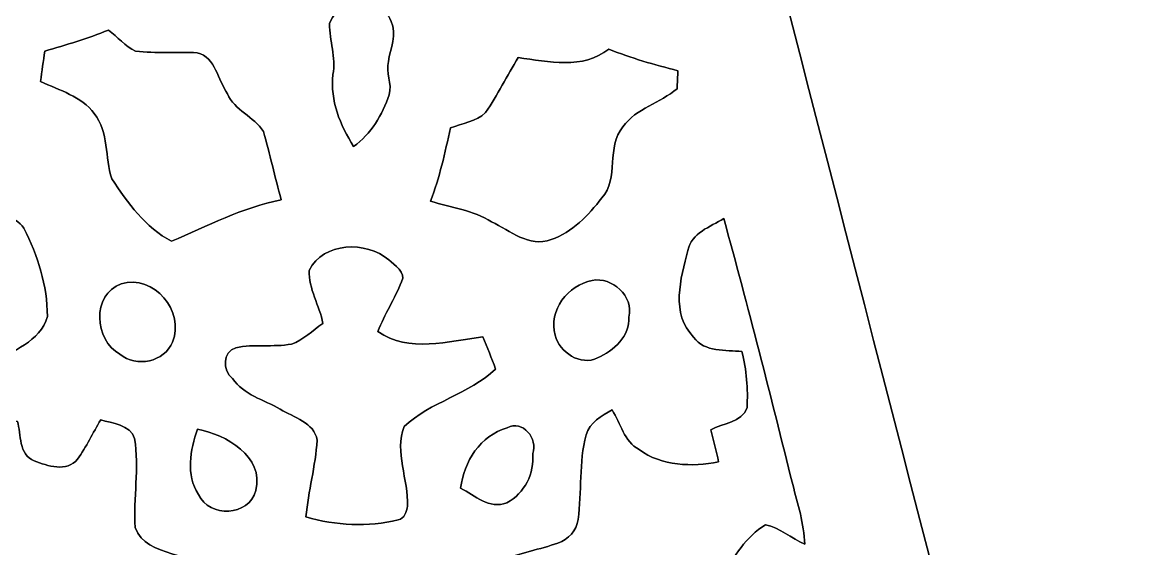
# Model space of a CAD drawing. Header units: centimetres. Extents: x -16.8 to 16.8, y -16.7 to 16.7.
# Drawn here: x -9.74 to 1.92, y -6.93 to -1.49 of the extents above; entities that cross this region are included whole.
import ezdxf

# ---------------------------------------------------------------- set-up
doc = ezdxf.new("R2010")
doc.units = ezdxf.units.CM
doc.header["$MEASUREMENT"] = 0
doc.layers.add('Layer 1', color=7, linetype='Continuous')

msp = doc.modelspace()

# ---------------------------------------------------------------- linework, layer by layer
at = {"layer": 'Layer 1', "color": 7}
for points, knots in [([(-16.77458, 16.66875), (-16.77458, 16.66875), (16.77458, 16.66875), (16.77458, 16.66875), (16.77458, 16.66875), (16.77458, 16.66875), (16.77458, -16.66875), (16.77458, -16.66875), (16.77458, -16.66875), (16.77458, -16.66875), (-16.77458, -16.66875), (-16.77458, -16.66875), (-16.77458, -16.66875), (-16.77458, -16.66875), (-16.77458, 16.66875), (-16.77458, 16.66875), (-16.77458, 16.66875), (-16.77458, 16.66875), (-16.77458, 16.66875), (-16.77458, 16.66875)], [0, 0, 0, 0, 0.16666667, 0.16666667, 0.16666667, 0.16666667, 0.33333333, 0.33333333, 0.33333333, 0.33333333, 0.5, 0.5, 0.5, 0.5, 0.66666667, 0.66666667, 0.66666667, 0.66666667, 1, 1, 1, 1]), ([(-6.23111, 15.51093), (-6.28333, 15.34583), (-6.32495, 15.17756), (-6.36658, 15.00928), (-6.36658, 15.00928), (-8.48431, 6.79132), (-10.60027, -1.42699), (-12.72258, -9.64353), (-12.72258, -9.64353), (-13.14097, -11.31993), (-13.60135, -12.9861), (-13.99858, -14.66779), (-13.99858, -14.66779), (-12.89085, -14.726), (-11.78031, -14.67697), (-10.67153, -14.69425), (-10.67153, -14.69425), (-9.71938, -14.71789), (-8.76723, -14.60676), (-7.81579, -14.6872), (-7.81579, -14.6872), (-7.81332, -15.22624), (-7.81861, -15.76564), (-7.80309, -16.30504), (-7.80309, -16.30504), (-6.73276, -16.32726), (-5.66208, -16.3128), (-4.59176, -16.31456), (-4.59176, -16.31456), (-4.54978, -15.76352), (-4.578, -15.21143), (-4.58011, -14.66003), (-4.58011, -14.66003), (-3.71722, -14.67167), (-2.85609, -14.60288), (-1.99319, -14.62193), (-1.99319, -14.62193), (-0.80151, -14.61135), (0.39123, -14.6491), (1.58221, -14.59971), (1.58221, -14.59971), (1.26718, -13.29655), (0.90452, -12.00467), (0.58632, -10.70187), (0.58632, -10.70187), (-1.45415, -2.80247), (-3.48474, 5.0994), (-5.52097, 12.99986), (-5.52097, 12.99986), (-5.72064, 13.82995), (-5.96759, 14.64874), (-6.14151, 15.48483), (-6.14151, 15.48483), (-6.16409, 15.49153), (-6.20854, 15.50458), (-6.23111, 15.51093), (-6.23111, 15.51093), (-6.23111, 15.51093), (-6.23111, 15.51093), (-6.23111, 15.51093)], [0, 0, 0, 0, 0.0625, 0.0625, 0.0625, 0.0625, 0.125, 0.125, 0.125, 0.125, 0.1875, 0.1875, 0.1875, 0.1875, 0.25, 0.25, 0.25, 0.25, 0.3125, 0.3125, 0.3125, 0.3125, 0.375, 0.375, 0.375, 0.375, 0.4375, 0.4375, 0.4375, 0.4375, 0.5, 0.5, 0.5, 0.5, 0.5625, 0.5625, 0.5625, 0.5625, 0.625, 0.625, 0.625, 0.625, 0.6875, 0.6875, 0.6875, 0.6875, 0.75, 0.75, 0.75, 0.75, 0.8125, 0.8125, 0.8125, 0.8125, 0.875, 0.875, 0.875, 0.875, 1, 1, 1, 1]), ([(-6.56661, -1.50354), (-6.483, -1.3275), (-6.34965, -1.18392), (-6.2103, -1.05057), (-6.2103, -1.05057), (-6.11434, -1.19204), (-6.0004, -1.32468), (-5.92737, -1.48061), (-5.92737, -1.48061), (-5.86528, -1.61325), (-5.93513, -1.7593), (-5.95701, -1.89442), (-5.95701, -1.89442), (-5.98558, -2.00907), (-5.91538, -2.12478), (-5.94783, -2.23838), (-5.94783, -2.23838), (-6.02121, -2.44334), (-6.13339, -2.64583), (-6.31578, -2.77213), (-6.31578, -2.77213), (-6.45548, -2.55199), (-6.56096, -2.29729), (-6.52886, -2.03059), (-6.52886, -2.03059), (-6.49852, -1.85349), (-6.56378, -1.67922), (-6.56661, -1.50354)], [0, 0, 0, 0, 0.125, 0.125, 0.125, 0.125, 0.25, 0.25, 0.25, 0.25, 0.375, 0.375, 0.375, 0.375, 0.5, 0.5, 0.5, 0.5, 0.625, 0.625, 0.625, 0.625, 0.75, 0.75, 0.75, 0.75, 1, 1, 1, 1]), ([(-9.50595, -1.78647), (-9.28441, -1.72261), (-9.06216, -1.65876), (-8.84908, -1.56986), (-8.84908, -1.56986), (-8.7563, -1.64218), (-8.67622, -1.73531), (-8.56968, -1.78823), (-8.56968, -1.78823), (-8.35766, -1.81293), (-8.14317, -1.79211), (-7.93115, -1.80411), (-7.93115, -1.80411), (-7.74312, -1.85385), (-7.71666, -2.08774), (-7.61965, -2.22744), (-7.61965, -2.22744), (-7.54733, -2.4003), (-7.34483, -2.46309), (-7.24817, -2.61655), (-7.24817, -2.61655), (-7.18185, -2.85044), (-7.12752, -3.08892), (-7.06438, -3.32423), (-7.06438, -3.32423), (-7.46548, -3.40184), (-7.82743, -3.59622), (-8.19785, -3.75179), (-8.19785, -3.75179), (-8.46596, -3.6135), (-8.65188, -3.35174), (-8.81521, -3.10656), (-8.81521, -3.10656), (-8.88506, -2.88713), (-8.8459, -2.62431), (-8.99583, -2.43346), (-8.99583, -2.43346), (-9.12918, -2.25249), (-9.35637, -2.19357), (-9.54969, -2.1015), (-9.54969, -2.1015), (-9.53735, -1.9939), (-9.52147, -1.8923), (-9.50595, -1.78647)], [0, 0, 0, 0, 0.08333333, 0.08333333, 0.08333333, 0.08333333, 0.16666667, 0.16666667, 0.16666667, 0.16666667, 0.25, 0.25, 0.25, 0.25, 0.33333333, 0.33333333, 0.33333333, 0.33333333, 0.41666667, 0.41666667, 0.41666667, 0.41666667, 0.5, 0.5, 0.5, 0.5, 0.58333333, 0.58333333, 0.58333333, 0.58333333, 0.66666667, 0.66666667, 0.66666667, 0.66666667, 0.75, 0.75, 0.75, 0.75, 0.83333333, 0.83333333, 0.83333333, 0.83333333, 1, 1, 1, 1]), ([(-3.67983, -1.76565), (-3.4484, -1.86126), (-3.2071, -1.92652), (-2.96545, -1.99037), (-2.96545, -1.99037), (-2.96757, -2.03659), (-2.97145, -2.12972), (-2.97356, -2.17593), (-2.97356, -2.17593), (-3.14784, -2.32516), (-3.39408, -2.37631), (-3.53413, -2.56893), (-3.53413, -2.56893), (-3.70628, -2.77954), (-3.57152, -3.09845), (-3.75038, -3.30482), (-3.75038, -3.30482), (-3.89043, -3.48051), (-4.05589, -3.66183), (-4.27426, -3.7338), (-4.27426, -3.7338), (-4.50709, -3.82129), (-4.69583, -3.64031), (-4.88985, -3.55212), (-4.88985, -3.55212), (-5.08282, -3.43253), (-5.3086, -3.40007), (-5.52238, -3.33834), (-5.52238, -3.33834), (-5.42678, -3.09421), (-5.37175, -2.83669), (-5.31566, -2.58163), (-5.31566, -2.58163), (-5.19359, -2.53259), (-5.04896, -2.51778), (-4.95229, -2.42252), (-4.95229, -2.42252), (-4.82529, -2.24226), (-4.73287, -2.04011), (-4.61433, -1.8542), (-4.61433, -1.8542), (-4.30283, -1.89583), (-3.94653, -1.9812), (-3.67983, -1.76565)], [0, 0, 0, 0, 0.08333333, 0.08333333, 0.08333333, 0.08333333, 0.16666667, 0.16666667, 0.16666667, 0.16666667, 0.25, 0.25, 0.25, 0.25, 0.33333333, 0.33333333, 0.33333333, 0.33333333, 0.41666667, 0.41666667, 0.41666667, 0.41666667, 0.5, 0.5, 0.5, 0.5, 0.58333333, 0.58333333, 0.58333333, 0.58333333, 0.66666667, 0.66666667, 0.66666667, 0.66666667, 0.75, 0.75, 0.75, 0.75, 0.83333333, 0.83333333, 0.83333333, 0.83333333, 1, 1, 1, 1]), ([(-9.912, -3.46992), (-9.84603, -3.51367), (-9.76559, -3.54683), (-9.72185, -3.61668), (-9.72185, -3.61668), (-9.58039, -3.89925), (-9.47984, -4.2104), (-9.47949, -4.52896), (-9.47949, -4.52896), (-9.55358, -4.79531), (-9.84603, -4.88174), (-10.05558, -5.01297), (-10.05558, -5.01297), (-10.23938, -5.11986), (-10.1854, -5.37422), (-10.14024, -5.54708), (-10.14024, -5.54708), (-10.02594, -5.57953), (-9.906, -5.59259), (-9.78888, -5.61375), (-9.78888, -5.61375), (-9.75113, -5.74428), (-9.77865, -5.95947), (-9.61637, -6.01909), (-9.61637, -6.01909), (-9.47914, -6.0766), (-9.27806, -6.13869), (-9.16975, -6.00251), (-9.16975, -6.00251), (-9.07556, -5.87587), (-9.00994, -5.73088), (-8.92951, -5.59576), (-8.92951, -5.59576), (-8.81415, -5.63562), (-8.62224, -5.64444), (-8.5792, -5.79049), (-8.5792, -5.79049), (-8.52946, -6.09494), (-8.59226, -6.40468), (-8.57462, -6.70983), (-8.57462, -6.70983), (-8.44621, -7.03968), (-7.95091, -6.92961), (-7.7911, -7.22348), (-7.7911, -7.22348), (-7.80909, -7.42491), (-7.93609, -7.60166), (-8.02887, -7.77699), (-8.02887, -7.77699), (-8.1086, -7.85812), (-8.15199, -8.06838), (-8.30298, -8.0204), (-8.30298, -8.0204), (-8.50336, -7.92833), (-8.62013, -7.71419), (-8.81768, -7.61718), (-8.81768, -7.61718), (-9.17822, -7.56779), (-9.43539, -7.89834), (-9.77159, -7.96502), (-9.77159, -7.96502), (-9.9187, -8.00629), (-10.06687, -7.97384), (-10.20692, -7.92868), (-10.20692, -7.92868), (-10.12049, -7.75123), (-9.95821, -7.60307), (-9.96738, -7.39069), (-9.96738, -7.39069), (-9.97867, -7.1628), (-10.05558, -6.91938), (-10.22279, -6.75816), (-10.22279, -6.75816), (-10.35826, -6.75605), (-10.45351, -6.87458), (-10.56464, -6.93596), (-10.56464, -6.93596), (-10.6112, -6.89751), (-10.70398, -6.82096), (-10.75055, -6.78251), (-10.75055, -6.78251), (-10.50502, -5.6702), (-10.19669, -4.57271), (-9.912, -3.46992)], [0, 0, 0, 0, 0.04545455, 0.04545455, 0.04545455, 0.04545455, 0.09090909, 0.09090909, 0.09090909, 0.09090909, 0.13636364, 0.13636364, 0.13636364, 0.13636364, 0.18181818, 0.18181818, 0.18181818, 0.18181818, 0.22727273, 0.22727273, 0.22727273, 0.22727273, 0.27272727, 0.27272727, 0.27272727, 0.27272727, 0.31818182, 0.31818182, 0.31818182, 0.31818182, 0.36363636, 0.36363636, 0.36363636, 0.36363636, 0.40909091, 0.40909091, 0.40909091, 0.40909091, 0.45454545, 0.45454545, 0.45454545, 0.45454545, 0.5, 0.5, 0.5, 0.5, 0.54545455, 0.54545455, 0.54545455, 0.54545455, 0.59090909, 0.59090909, 0.59090909, 0.59090909, 0.63636364, 0.63636364, 0.63636364, 0.63636364, 0.68181818, 0.68181818, 0.68181818, 0.68181818, 0.72727273, 0.72727273, 0.72727273, 0.72727273, 0.77272727, 0.77272727, 0.77272727, 0.77272727, 0.81818182, 0.81818182, 0.81818182, 0.81818182, 0.86363636, 0.86363636, 0.86363636, 0.86363636, 0.90909091, 0.90909091, 0.90909091, 0.90909091, 1, 1, 1, 1]), ([(-2.86209, -3.84669), (-2.82575, -3.66501), (-2.63137, -3.60398), (-2.49132, -3.51649), (-2.49132, -3.51649), (-2.23802, -4.42807), (-2.00836, -5.34599), (-1.77835, -6.26357), (-1.77835, -6.26357), (-1.7272, -6.46712), (-1.66123, -6.66997), (-1.65453, -6.88164), (-1.65453, -6.88164), (-1.79211, -6.81955), (-1.91064, -6.71266), (-2.06128, -6.68232), (-2.06128, -6.68232), (-2.26554, -6.80261), (-2.38125, -7.01005), (-2.49731, -7.20725), (-2.49731, -7.20725), (-2.41829, -7.32155), (-2.33751, -7.43338), (-2.2666, -7.55403), (-2.2666, -7.55403), (-2.17558, -7.74806), (-2.40136, -7.93785), (-2.58586, -7.87471), (-2.58586, -7.87471), (-2.91006, -7.76111), (-3.14572, -7.41751), (-3.50802, -7.42703), (-3.50802, -7.42703), (-3.71757, -7.52263), (-3.87491, -7.69937), (-4.07, -7.81826), (-4.07, -7.81826), (-4.1088, -7.83484), (-4.16243, -7.86694), (-4.20088, -7.83519), (-4.20088, -7.83519), (-4.46652, -7.63588), (-4.64361, -7.33954), (-4.7752, -7.03968), (-4.7752, -7.03968), (-4.58823, -6.9723), (-4.39138, -6.93561), (-4.20405, -6.86929), (-4.20405, -6.86929), (-4.09716, -6.83436), (-4.01073, -6.74053), (-3.99556, -6.62764), (-3.99556, -6.62764), (-3.95852, -6.33659), (-3.98851, -6.03885), (-3.91336, -5.7531), (-3.91336, -5.7531), (-3.88056, -5.62187), (-3.75144, -5.55801), (-3.6449, -5.49487), (-3.6449, -5.49487), (-3.55953, -5.63316), (-3.51861, -5.81872), (-3.36656, -5.90479), (-3.36656, -5.90479), (-3.13055, -6.07554), (-2.82116, -6.08542), (-2.54459, -6.03074), (-2.54459, -6.03074), (-2.56893, -5.91926), (-2.5968, -5.80884), (-2.62608, -5.69842), (-2.62608, -5.69842), (-2.49837, -5.63245), (-2.30858, -5.62363), (-2.25072, -5.47335), (-2.25072, -5.47335), (-2.23908, -5.2772), (-2.25601, -5.08141), (-2.30293, -4.89162), (-2.30293, -4.89162), (-2.47191, -4.87116), (-2.69028, -4.90291), (-2.80247, -4.74274), (-2.80247, -4.74274), (-3.042, -4.50144), (-2.93723, -4.13738), (-2.86209, -3.84669)], [0, 0, 0, 0, 0.04347826, 0.04347826, 0.04347826, 0.04347826, 0.08695652, 0.08695652, 0.08695652, 0.08695652, 0.13043478, 0.13043478, 0.13043478, 0.13043478, 0.17391304, 0.17391304, 0.17391304, 0.17391304, 0.2173913, 0.2173913, 0.2173913, 0.2173913, 0.26086957, 0.26086957, 0.26086957, 0.26086957, 0.30434783, 0.30434783, 0.30434783, 0.30434783, 0.34782609, 0.34782609, 0.34782609, 0.34782609, 0.39130435, 0.39130435, 0.39130435, 0.39130435, 0.43478261, 0.43478261, 0.43478261, 0.43478261, 0.47826087, 0.47826087, 0.47826087, 0.47826087, 0.52173913, 0.52173913, 0.52173913, 0.52173913, 0.56521739, 0.56521739, 0.56521739, 0.56521739, 0.60869565, 0.60869565, 0.60869565, 0.60869565, 0.65217391, 0.65217391, 0.65217391, 0.65217391, 0.69565217, 0.69565217, 0.69565217, 0.69565217, 0.73913043, 0.73913043, 0.73913043, 0.73913043, 0.7826087, 0.7826087, 0.7826087, 0.7826087, 0.82608696, 0.82608696, 0.82608696, 0.82608696, 0.86956522, 0.86956522, 0.86956522, 0.86956522, 0.91304348, 0.91304348, 0.91304348, 0.91304348, 1, 1, 1, 1]), ([(-6.77404, -4.05236), (-6.62869, -3.75567), (-6.18702, -3.74897), (-5.95277, -3.94229), (-5.95277, -3.94229), (-5.89703, -4.00191), (-5.77039, -4.07035), (-5.81942, -4.17019), (-5.81942, -4.17019), (-5.89245, -4.34481), (-5.99511, -4.50603), (-6.06425, -4.68312), (-6.06425, -4.68312), (-5.74887, -4.9082), (-5.33329, -4.78226), (-4.98158, -4.74063), (-4.98158, -4.74063), (-4.93219, -4.84964), (-4.89091, -4.959), (-4.84964, -5.07224), (-4.84964, -5.07224), (-5.1248, -5.33435), (-5.52027, -5.40879), (-5.79473, -5.66702), (-5.79473, -5.66702), (-5.89668, -5.92949), (-5.74604, -6.21418), (-5.76016, -6.48794), (-5.76016, -6.48794), (-5.7658, -6.54579), (-5.78979, -6.61599), (-5.85435, -6.63011), (-5.85435, -6.63011), (-6.16761, -6.70454), (-6.49958, -6.69149), (-6.80791, -6.60012), (-6.80791, -6.60012), (-6.78356, -6.33377), (-6.70983, -6.07413), (-6.69219, -5.80708), (-6.69219, -5.80708), (-6.72289, -5.62328), (-6.93738, -5.57107), (-7.07355, -5.48711), (-7.07355, -5.48711), (-7.24112, -5.38762), (-7.45419, -5.34106), (-7.56638, -5.16855), (-7.56638, -5.16855), (-7.67327, -5.08847), (-7.66974, -4.89197), (-7.53357, -4.85175), (-7.53357, -4.85175), (-7.34554, -4.80977), (-7.14728, -4.84999), (-6.95819, -4.81436), (-6.95819, -4.81436), (-6.83472, -4.77238), (-6.74088, -4.67395), (-6.63399, -4.60269), (-6.63399, -4.60269), (-6.66503, -4.41678), (-6.78498, -4.24321), (-6.77404, -4.05236)], [0, 0, 0, 0, 0.05882353, 0.05882353, 0.05882353, 0.05882353, 0.11764706, 0.11764706, 0.11764706, 0.11764706, 0.17647059, 0.17647059, 0.17647059, 0.17647059, 0.23529412, 0.23529412, 0.23529412, 0.23529412, 0.29411765, 0.29411765, 0.29411765, 0.29411765, 0.35294118, 0.35294118, 0.35294118, 0.35294118, 0.41176471, 0.41176471, 0.41176471, 0.41176471, 0.47058824, 0.47058824, 0.47058824, 0.47058824, 0.52941176, 0.52941176, 0.52941176, 0.52941176, 0.58823529, 0.58823529, 0.58823529, 0.58823529, 0.64705882, 0.64705882, 0.64705882, 0.64705882, 0.70588235, 0.70588235, 0.70588235, 0.70588235, 0.76470588, 0.76470588, 0.76470588, 0.76470588, 0.82352941, 0.82352941, 0.82352941, 0.82352941, 0.88235294, 0.88235294, 0.88235294, 0.88235294, 1, 1, 1, 1]), ([(-8.71714, -4.19206), (-8.38306, -4.08975), (-8.05392, -4.47781), (-8.18762, -4.79354), (-8.18762, -4.79354), (-8.27088, -4.99886), (-8.56086, -5.06024), (-8.72984, -4.91984), (-8.72984, -4.91984), (-8.99689, -4.77449), (-9.02511, -4.30071), (-8.71714, -4.19206)], [0, 0, 0, 0, 0.25, 0.25, 0.25, 0.25, 0.5, 0.5, 0.5, 0.5, 1, 1, 1, 1]), ([(-3.85057, -4.15572), (-3.64525, -4.12115), (-3.42053, -4.31341), (-3.47133, -4.53461), (-3.47133, -4.53461), (-3.45899, -4.72722), (-3.62903, -4.88668), (-3.79448, -4.95723), (-3.79448, -4.95723), (-3.97087, -5.04155), (-4.18924, -4.9022), (-4.23192, -4.72299), (-4.23192, -4.72299), (-4.31024, -4.46969), (-4.09751, -4.20264), (-3.85057, -4.15572)], [0, 0, 0, 0, 0.2, 0.2, 0.2, 0.2, 0.4, 0.4, 0.4, 0.4, 0.6, 0.6, 0.6, 0.6, 1, 1, 1, 1]), ([(-4.73004, -5.68113), (-4.56812, -5.588), (-4.40725, -5.79684), (-4.46476, -5.94431), (-4.46476, -5.94431), (-4.44606, -6.14751), (-4.54942, -6.35811), (-4.73181, -6.45301), (-4.73181, -6.45301), (-4.9149, -6.52674), (-5.06166, -6.37787), (-5.20982, -6.30379), (-5.20982, -6.30379), (-5.17843, -6.02897), (-5.00733, -5.75804), (-4.73004, -5.68113)], [0, 0, 0, 0, 0.2, 0.2, 0.2, 0.2, 0.4, 0.4, 0.4, 0.4, 0.6, 0.6, 0.6, 0.6, 1, 1, 1, 1]), ([(-7.92833, -5.69348), (-7.63058, -5.75239), (-7.24112, -5.97041), (-7.32473, -6.32777), (-7.32473, -6.32777), (-7.39493, -6.59377), (-7.80874, -6.61176), (-7.9188, -6.36729), (-7.9188, -6.36729), (-8.05356, -6.16338), (-8.00347, -5.90903), (-7.92833, -5.69348)], [0, 0, 0, 0, 0.25, 0.25, 0.25, 0.25, 0.5, 0.5, 0.5, 0.5, 1, 1, 1, 1])]:
    msp.add_open_spline(points, degree=3, knots=knots, dxfattribs=at)
at = {"layer": 'Layer 1', "color": 251}
for points, knots in [([(-6.23111, 15.51093), (-6.20854, 15.50458), (-6.16409, 15.49153), (-6.14151, 15.48483), (-6.14151, 15.48483), (-5.96759, 14.64874), (-5.72064, 13.82995), (-5.52097, 12.99986), (-5.52097, 12.99986), (-3.48474, 5.0994), (-1.45415, -2.80247), (0.58632, -10.70187), (0.58632, -10.70187), (0.90452, -12.00467), (1.26718, -13.29655), (1.58221, -14.59971), (1.58221, -14.59971), (0.39123, -14.6491), (-0.80151, -14.61135), (-1.99319, -14.62193), (-1.99319, -14.62193), (-2.85609, -14.60288), (-3.71722, -14.67167), (-4.58011, -14.66003), (-4.58011, -14.66003), (-4.578, -15.21143), (-4.54978, -15.76352), (-4.59176, -16.31456), (-4.59176, -16.31456), (-5.66208, -16.3128), (-6.73276, -16.32726), (-7.80309, -16.30504), (-7.80309, -16.30504), (-7.81861, -15.76564), (-7.81332, -15.22624), (-7.81579, -14.6872), (-7.81579, -14.6872), (-8.76723, -14.60676), (-9.71938, -14.71789), (-10.67153, -14.69425), (-10.67153, -14.69425), (-11.78031, -14.67697), (-12.89085, -14.726), (-13.99858, -14.66779), (-13.99858, -14.66779), (-13.60135, -12.9861), (-13.14097, -11.31993), (-12.72258, -9.64353), (-12.72258, -9.64353), (-10.60027, -1.42699), (-8.48431, 6.79132), (-6.36658, 15.00928), (-6.36658, 15.00928), (-6.32495, 15.17756), (-6.28333, 15.34583), (-6.23111, 15.51093), (-6.23111, 15.51093), (-6.23111, 15.51093), (-6.23111, 15.51093), (-6.23111, 15.51093)], [0, 0, 0, 0, 0.0625, 0.0625, 0.0625, 0.0625, 0.125, 0.125, 0.125, 0.125, 0.1875, 0.1875, 0.1875, 0.1875, 0.25, 0.25, 0.25, 0.25, 0.3125, 0.3125, 0.3125, 0.3125, 0.375, 0.375, 0.375, 0.375, 0.4375, 0.4375, 0.4375, 0.4375, 0.5, 0.5, 0.5, 0.5, 0.5625, 0.5625, 0.5625, 0.5625, 0.625, 0.625, 0.625, 0.625, 0.6875, 0.6875, 0.6875, 0.6875, 0.75, 0.75, 0.75, 0.75, 0.8125, 0.8125, 0.8125, 0.8125, 0.875, 0.875, 0.875, 0.875, 1, 1, 1, 1]), ([(-6.56661, -1.50354), (-6.56378, -1.67922), (-6.49852, -1.85349), (-6.52886, -2.03059), (-6.52886, -2.03059), (-6.56096, -2.29729), (-6.45548, -2.55199), (-6.31578, -2.77213), (-6.31578, -2.77213), (-6.13339, -2.64583), (-6.02121, -2.44334), (-5.94783, -2.23838), (-5.94783, -2.23838), (-5.91538, -2.12478), (-5.98558, -2.00907), (-5.95701, -1.89442), (-5.95701, -1.89442), (-5.93513, -1.7593), (-5.86528, -1.61325), (-5.92737, -1.48061), (-5.92737, -1.48061), (-6.0004, -1.32468), (-6.11434, -1.19204), (-6.2103, -1.05057), (-6.2103, -1.05057), (-6.34965, -1.18392), (-6.483, -1.3275), (-6.56661, -1.50354), (-6.56661, -1.50354), (-6.56661, -1.50354), (-6.56661, -1.50354), (-6.56661, -1.50354)], [0, 0, 0, 0, 0.11111111, 0.11111111, 0.11111111, 0.11111111, 0.22222222, 0.22222222, 0.22222222, 0.22222222, 0.33333333, 0.33333333, 0.33333333, 0.33333333, 0.44444444, 0.44444444, 0.44444444, 0.44444444, 0.55555556, 0.55555556, 0.55555556, 0.55555556, 0.66666667, 0.66666667, 0.66666667, 0.66666667, 0.77777778, 0.77777778, 0.77777778, 0.77777778, 1, 1, 1, 1]), ([(-9.50595, -1.78647), (-9.52147, -1.8923), (-9.53735, -1.9939), (-9.54969, -2.1015), (-9.54969, -2.1015), (-9.35637, -2.19357), (-9.12918, -2.25249), (-8.99583, -2.43346), (-8.99583, -2.43346), (-8.8459, -2.62431), (-8.88506, -2.88713), (-8.81521, -3.10656), (-8.81521, -3.10656), (-8.65188, -3.35174), (-8.46596, -3.6135), (-8.19785, -3.75179), (-8.19785, -3.75179), (-7.82743, -3.59622), (-7.46548, -3.40184), (-7.06438, -3.32423), (-7.06438, -3.32423), (-7.12752, -3.08892), (-7.18185, -2.85044), (-7.24817, -2.61655), (-7.24817, -2.61655), (-7.34483, -2.46309), (-7.54733, -2.4003), (-7.61965, -2.22744), (-7.61965, -2.22744), (-7.71666, -2.08774), (-7.74312, -1.85385), (-7.93115, -1.80411), (-7.93115, -1.80411), (-8.14317, -1.79211), (-8.35766, -1.81293), (-8.56968, -1.78823), (-8.56968, -1.78823), (-8.67622, -1.73531), (-8.7563, -1.64218), (-8.84908, -1.56986), (-8.84908, -1.56986), (-9.06216, -1.65876), (-9.28441, -1.72261), (-9.50595, -1.78647), (-9.50595, -1.78647), (-9.50595, -1.78647), (-9.50595, -1.78647), (-9.50595, -1.78647)], [0, 0, 0, 0, 0.07692308, 0.07692308, 0.07692308, 0.07692308, 0.15384615, 0.15384615, 0.15384615, 0.15384615, 0.23076923, 0.23076923, 0.23076923, 0.23076923, 0.30769231, 0.30769231, 0.30769231, 0.30769231, 0.38461538, 0.38461538, 0.38461538, 0.38461538, 0.46153846, 0.46153846, 0.46153846, 0.46153846, 0.53846154, 0.53846154, 0.53846154, 0.53846154, 0.61538462, 0.61538462, 0.61538462, 0.61538462, 0.69230769, 0.69230769, 0.69230769, 0.69230769, 0.76923077, 0.76923077, 0.76923077, 0.76923077, 0.84615385, 0.84615385, 0.84615385, 0.84615385, 1, 1, 1, 1]), ([(-3.67983, -1.76565), (-3.94653, -1.9812), (-4.30283, -1.89583), (-4.61433, -1.8542), (-4.61433, -1.8542), (-4.73287, -2.04011), (-4.82529, -2.24226), (-4.95229, -2.42252), (-4.95229, -2.42252), (-5.04896, -2.51778), (-5.19359, -2.53259), (-5.31566, -2.58163), (-5.31566, -2.58163), (-5.37175, -2.83669), (-5.42678, -3.09421), (-5.52238, -3.33834), (-5.52238, -3.33834), (-5.3086, -3.40007), (-5.08282, -3.43253), (-4.88985, -3.55212), (-4.88985, -3.55212), (-4.69583, -3.64031), (-4.50709, -3.82129), (-4.27426, -3.7338), (-4.27426, -3.7338), (-4.05589, -3.66183), (-3.89043, -3.48051), (-3.75038, -3.30482), (-3.75038, -3.30482), (-3.57152, -3.09845), (-3.70628, -2.77954), (-3.53413, -2.56893), (-3.53413, -2.56893), (-3.39408, -2.37631), (-3.14784, -2.32516), (-2.97356, -2.17593), (-2.97356, -2.17593), (-2.97145, -2.12972), (-2.96757, -2.03659), (-2.96545, -1.99037), (-2.96545, -1.99037), (-3.2071, -1.92652), (-3.4484, -1.86126), (-3.67983, -1.76565), (-3.67983, -1.76565), (-3.67983, -1.76565), (-3.67983, -1.76565), (-3.67983, -1.76565)], [0, 0, 0, 0, 0.07692308, 0.07692308, 0.07692308, 0.07692308, 0.15384615, 0.15384615, 0.15384615, 0.15384615, 0.23076923, 0.23076923, 0.23076923, 0.23076923, 0.30769231, 0.30769231, 0.30769231, 0.30769231, 0.38461538, 0.38461538, 0.38461538, 0.38461538, 0.46153846, 0.46153846, 0.46153846, 0.46153846, 0.53846154, 0.53846154, 0.53846154, 0.53846154, 0.61538462, 0.61538462, 0.61538462, 0.61538462, 0.69230769, 0.69230769, 0.69230769, 0.69230769, 0.76923077, 0.76923077, 0.76923077, 0.76923077, 0.84615385, 0.84615385, 0.84615385, 0.84615385, 1, 1, 1, 1]), ([(-9.912, -3.46992), (-10.19669, -4.57271), (-10.50502, -5.6702), (-10.75055, -6.78251), (-10.75055, -6.78251), (-10.70398, -6.82096), (-10.6112, -6.89751), (-10.56464, -6.93596), (-10.56464, -6.93596), (-10.45351, -6.87458), (-10.35826, -6.75605), (-10.22279, -6.75816), (-10.22279, -6.75816), (-10.05558, -6.91938), (-9.97867, -7.1628), (-9.96738, -7.39069), (-9.96738, -7.39069), (-9.95821, -7.60307), (-10.12049, -7.75123), (-10.20692, -7.92868), (-10.20692, -7.92868), (-10.06687, -7.97384), (-9.9187, -8.00629), (-9.77159, -7.96502), (-9.77159, -7.96502), (-9.43539, -7.89834), (-9.17822, -7.56779), (-8.81768, -7.61718), (-8.81768, -7.61718), (-8.62013, -7.71419), (-8.50336, -7.92833), (-8.30298, -8.0204), (-8.30298, -8.0204), (-8.15199, -8.06838), (-8.1086, -7.85812), (-8.02887, -7.77699), (-8.02887, -7.77699), (-7.93609, -7.60166), (-7.80909, -7.42491), (-7.7911, -7.22348), (-7.7911, -7.22348), (-7.95091, -6.92961), (-8.44621, -7.03968), (-8.57462, -6.70983), (-8.57462, -6.70983), (-8.59226, -6.40468), (-8.52946, -6.09494), (-8.5792, -5.79049), (-8.5792, -5.79049), (-8.62224, -5.64444), (-8.81415, -5.63562), (-8.92951, -5.59576), (-8.92951, -5.59576), (-9.00994, -5.73088), (-9.07556, -5.87587), (-9.16975, -6.00251), (-9.16975, -6.00251), (-9.27806, -6.13869), (-9.47914, -6.0766), (-9.61637, -6.01909), (-9.61637, -6.01909), (-9.77865, -5.95947), (-9.75113, -5.74428), (-9.78888, -5.61375), (-9.78888, -5.61375), (-9.906, -5.59259), (-10.02594, -5.57953), (-10.14024, -5.54708), (-10.14024, -5.54708), (-10.1854, -5.37422), (-10.23938, -5.11986), (-10.05558, -5.01297), (-10.05558, -5.01297), (-9.84603, -4.88174), (-9.55358, -4.79531), (-9.47949, -4.52896), (-9.47949, -4.52896), (-9.47984, -4.2104), (-9.58039, -3.89925), (-9.72185, -3.61668), (-9.72185, -3.61668), (-9.76559, -3.54683), (-9.84603, -3.51367), (-9.912, -3.46992), (-9.912, -3.46992), (-9.912, -3.46992), (-9.912, -3.46992), (-9.912, -3.46992)], [0, 0, 0, 0, 0.04347826, 0.04347826, 0.04347826, 0.04347826, 0.08695652, 0.08695652, 0.08695652, 0.08695652, 0.13043478, 0.13043478, 0.13043478, 0.13043478, 0.17391304, 0.17391304, 0.17391304, 0.17391304, 0.2173913, 0.2173913, 0.2173913, 0.2173913, 0.26086957, 0.26086957, 0.26086957, 0.26086957, 0.30434783, 0.30434783, 0.30434783, 0.30434783, 0.34782609, 0.34782609, 0.34782609, 0.34782609, 0.39130435, 0.39130435, 0.39130435, 0.39130435, 0.43478261, 0.43478261, 0.43478261, 0.43478261, 0.47826087, 0.47826087, 0.47826087, 0.47826087, 0.52173913, 0.52173913, 0.52173913, 0.52173913, 0.56521739, 0.56521739, 0.56521739, 0.56521739, 0.60869565, 0.60869565, 0.60869565, 0.60869565, 0.65217391, 0.65217391, 0.65217391, 0.65217391, 0.69565217, 0.69565217, 0.69565217, 0.69565217, 0.73913043, 0.73913043, 0.73913043, 0.73913043, 0.7826087, 0.7826087, 0.7826087, 0.7826087, 0.82608696, 0.82608696, 0.82608696, 0.82608696, 0.86956522, 0.86956522, 0.86956522, 0.86956522, 0.91304348, 0.91304348, 0.91304348, 0.91304348, 1, 1, 1, 1]), ([(-2.86209, -3.84669), (-2.93723, -4.13738), (-3.042, -4.50144), (-2.80247, -4.74274), (-2.80247, -4.74274), (-2.69028, -4.90291), (-2.47191, -4.87116), (-2.30293, -4.89162), (-2.30293, -4.89162), (-2.25601, -5.08141), (-2.23908, -5.2772), (-2.25072, -5.47335), (-2.25072, -5.47335), (-2.30858, -5.62363), (-2.49837, -5.63245), (-2.62608, -5.69842), (-2.62608, -5.69842), (-2.5968, -5.80884), (-2.56893, -5.91926), (-2.54459, -6.03074), (-2.54459, -6.03074), (-2.82116, -6.08542), (-3.13055, -6.07554), (-3.36656, -5.90479), (-3.36656, -5.90479), (-3.51861, -5.81872), (-3.55953, -5.63316), (-3.6449, -5.49487), (-3.6449, -5.49487), (-3.75144, -5.55801), (-3.88056, -5.62187), (-3.91336, -5.7531), (-3.91336, -5.7531), (-3.98851, -6.03885), (-3.95852, -6.33659), (-3.99556, -6.62764), (-3.99556, -6.62764), (-4.01073, -6.74053), (-4.09716, -6.83436), (-4.20405, -6.86929), (-4.20405, -6.86929), (-4.39138, -6.93561), (-4.58823, -6.9723), (-4.7752, -7.03968), (-4.7752, -7.03968), (-4.64361, -7.33954), (-4.46652, -7.63588), (-4.20088, -7.83519), (-4.20088, -7.83519), (-4.16243, -7.86694), (-4.1088, -7.83484), (-4.07, -7.81826), (-4.07, -7.81826), (-3.87491, -7.69937), (-3.71757, -7.52263), (-3.50802, -7.42703), (-3.50802, -7.42703), (-3.14572, -7.41751), (-2.91006, -7.76111), (-2.58586, -7.87471), (-2.58586, -7.87471), (-2.40136, -7.93785), (-2.17558, -7.74806), (-2.2666, -7.55403), (-2.2666, -7.55403), (-2.33751, -7.43338), (-2.41829, -7.32155), (-2.49731, -7.20725), (-2.49731, -7.20725), (-2.38125, -7.01005), (-2.26554, -6.80261), (-2.06128, -6.68232), (-2.06128, -6.68232), (-1.91064, -6.71266), (-1.79211, -6.81955), (-1.65453, -6.88164), (-1.65453, -6.88164), (-1.66123, -6.66997), (-1.7272, -6.46712), (-1.77835, -6.26357), (-1.77835, -6.26357), (-2.00836, -5.34599), (-2.23802, -4.42807), (-2.49132, -3.51649), (-2.49132, -3.51649), (-2.63137, -3.60398), (-2.82575, -3.66501), (-2.86209, -3.84669), (-2.86209, -3.84669), (-2.86209, -3.84669), (-2.86209, -3.84669), (-2.86209, -3.84669)], [0, 0, 0, 0, 0.04166667, 0.04166667, 0.04166667, 0.04166667, 0.08333333, 0.08333333, 0.08333333, 0.08333333, 0.125, 0.125, 0.125, 0.125, 0.16666667, 0.16666667, 0.16666667, 0.16666667, 0.20833333, 0.20833333, 0.20833333, 0.20833333, 0.25, 0.25, 0.25, 0.25, 0.29166667, 0.29166667, 0.29166667, 0.29166667, 0.33333333, 0.33333333, 0.33333333, 0.33333333, 0.375, 0.375, 0.375, 0.375, 0.41666667, 0.41666667, 0.41666667, 0.41666667, 0.45833333, 0.45833333, 0.45833333, 0.45833333, 0.5, 0.5, 0.5, 0.5, 0.54166667, 0.54166667, 0.54166667, 0.54166667, 0.58333333, 0.58333333, 0.58333333, 0.58333333, 0.625, 0.625, 0.625, 0.625, 0.66666667, 0.66666667, 0.66666667, 0.66666667, 0.70833333, 0.70833333, 0.70833333, 0.70833333, 0.75, 0.75, 0.75, 0.75, 0.79166667, 0.79166667, 0.79166667, 0.79166667, 0.83333333, 0.83333333, 0.83333333, 0.83333333, 0.875, 0.875, 0.875, 0.875, 0.91666667, 0.91666667, 0.91666667, 0.91666667, 1, 1, 1, 1]), ([(-6.77404, -4.05236), (-6.78498, -4.24321), (-6.66503, -4.41678), (-6.63399, -4.60269), (-6.63399, -4.60269), (-6.74088, -4.67395), (-6.83472, -4.77238), (-6.95819, -4.81436), (-6.95819, -4.81436), (-7.14728, -4.84999), (-7.34554, -4.80977), (-7.53357, -4.85175), (-7.53357, -4.85175), (-7.66974, -4.89197), (-7.67327, -5.08847), (-7.56638, -5.16855), (-7.56638, -5.16855), (-7.45419, -5.34106), (-7.24112, -5.38762), (-7.07355, -5.48711), (-7.07355, -5.48711), (-6.93738, -5.57107), (-6.72289, -5.62328), (-6.69219, -5.80708), (-6.69219, -5.80708), (-6.70983, -6.07413), (-6.78356, -6.33377), (-6.80791, -6.60012), (-6.80791, -6.60012), (-6.49958, -6.69149), (-6.16761, -6.70454), (-5.85435, -6.63011), (-5.85435, -6.63011), (-5.78979, -6.61599), (-5.7658, -6.54579), (-5.76016, -6.48794), (-5.76016, -6.48794), (-5.74604, -6.21418), (-5.89668, -5.92949), (-5.79473, -5.66702), (-5.79473, -5.66702), (-5.52027, -5.40879), (-5.1248, -5.33435), (-4.84964, -5.07224), (-4.84964, -5.07224), (-4.89091, -4.959), (-4.93219, -4.84964), (-4.98158, -4.74063), (-4.98158, -4.74063), (-5.33329, -4.78226), (-5.74887, -4.9082), (-6.06425, -4.68312), (-6.06425, -4.68312), (-5.99511, -4.50603), (-5.89245, -4.34481), (-5.81942, -4.17019), (-5.81942, -4.17019), (-5.77039, -4.07035), (-5.89703, -4.00191), (-5.95277, -3.94229), (-5.95277, -3.94229), (-6.18702, -3.74897), (-6.62869, -3.75567), (-6.77404, -4.05236), (-6.77404, -4.05236), (-6.77404, -4.05236), (-6.77404, -4.05236), (-6.77404, -4.05236)], [0, 0, 0, 0, 0.05555556, 0.05555556, 0.05555556, 0.05555556, 0.11111111, 0.11111111, 0.11111111, 0.11111111, 0.16666667, 0.16666667, 0.16666667, 0.16666667, 0.22222222, 0.22222222, 0.22222222, 0.22222222, 0.27777778, 0.27777778, 0.27777778, 0.27777778, 0.33333333, 0.33333333, 0.33333333, 0.33333333, 0.38888889, 0.38888889, 0.38888889, 0.38888889, 0.44444444, 0.44444444, 0.44444444, 0.44444444, 0.5, 0.5, 0.5, 0.5, 0.55555556, 0.55555556, 0.55555556, 0.55555556, 0.61111111, 0.61111111, 0.61111111, 0.61111111, 0.66666667, 0.66666667, 0.66666667, 0.66666667, 0.72222222, 0.72222222, 0.72222222, 0.72222222, 0.77777778, 0.77777778, 0.77777778, 0.77777778, 0.83333333, 0.83333333, 0.83333333, 0.83333333, 0.88888889, 0.88888889, 0.88888889, 0.88888889, 1, 1, 1, 1]), ([(-8.71714, -4.19206), (-9.02511, -4.30071), (-8.99689, -4.77449), (-8.72984, -4.91984), (-8.72984, -4.91984), (-8.56086, -5.06024), (-8.27088, -4.99886), (-8.18762, -4.79354), (-8.18762, -4.79354), (-8.05392, -4.47781), (-8.38306, -4.08975), (-8.71714, -4.19206), (-8.71714, -4.19206), (-8.71714, -4.19206), (-8.71714, -4.19206), (-8.71714, -4.19206)], [0, 0, 0, 0, 0.2, 0.2, 0.2, 0.2, 0.4, 0.4, 0.4, 0.4, 0.6, 0.6, 0.6, 0.6, 1, 1, 1, 1]), ([(-3.85057, -4.15572), (-4.09751, -4.20264), (-4.31024, -4.46969), (-4.23192, -4.72299), (-4.23192, -4.72299), (-4.18924, -4.9022), (-3.97087, -5.04155), (-3.79448, -4.95723), (-3.79448, -4.95723), (-3.62903, -4.88668), (-3.45899, -4.72722), (-3.47133, -4.53461), (-3.47133, -4.53461), (-3.42053, -4.31341), (-3.64525, -4.12115), (-3.85057, -4.15572), (-3.85057, -4.15572), (-3.85057, -4.15572), (-3.85057, -4.15572), (-3.85057, -4.15572)], [0, 0, 0, 0, 0.16666667, 0.16666667, 0.16666667, 0.16666667, 0.33333333, 0.33333333, 0.33333333, 0.33333333, 0.5, 0.5, 0.5, 0.5, 0.66666667, 0.66666667, 0.66666667, 0.66666667, 1, 1, 1, 1]), ([(-4.73004, -5.68113), (-5.00733, -5.75804), (-5.17843, -6.02897), (-5.20982, -6.30379), (-5.20982, -6.30379), (-5.06166, -6.37787), (-4.9149, -6.52674), (-4.73181, -6.45301), (-4.73181, -6.45301), (-4.54942, -6.35811), (-4.44606, -6.14751), (-4.46476, -5.94431), (-4.46476, -5.94431), (-4.40725, -5.79684), (-4.56812, -5.588), (-4.73004, -5.68113), (-4.73004, -5.68113), (-4.73004, -5.68113), (-4.73004, -5.68113), (-4.73004, -5.68113)], [0, 0, 0, 0, 0.16666667, 0.16666667, 0.16666667, 0.16666667, 0.33333333, 0.33333333, 0.33333333, 0.33333333, 0.5, 0.5, 0.5, 0.5, 0.66666667, 0.66666667, 0.66666667, 0.66666667, 1, 1, 1, 1]), ([(-7.92833, -5.69348), (-8.00347, -5.90903), (-8.05356, -6.16338), (-7.9188, -6.36729), (-7.9188, -6.36729), (-7.80874, -6.61176), (-7.39493, -6.59377), (-7.32473, -6.32777), (-7.32473, -6.32777), (-7.24112, -5.97041), (-7.63058, -5.75239), (-7.92833, -5.69348), (-7.92833, -5.69348), (-7.92833, -5.69348), (-7.92833, -5.69348), (-7.92833, -5.69348)], [0, 0, 0, 0, 0.2, 0.2, 0.2, 0.2, 0.4, 0.4, 0.4, 0.4, 0.6, 0.6, 0.6, 0.6, 1, 1, 1, 1])]:
    msp.add_open_spline(points, degree=3, knots=knots, dxfattribs=at)

doc.saveas('drawing.dxf')
